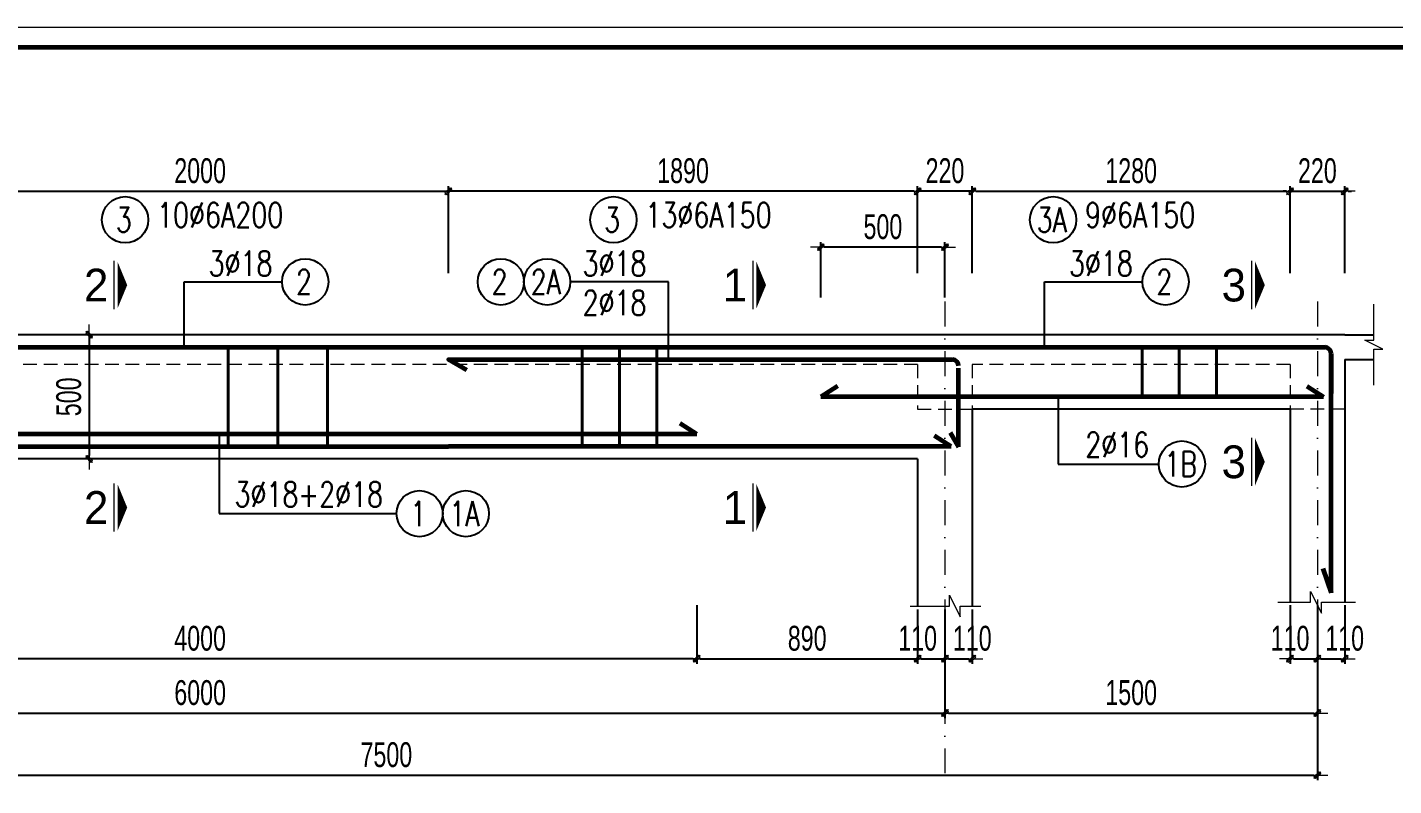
# Model space of a CAD drawing. Header units: millimetres. Extents: x -295047 to 263296, y -724756 to -308748.
# Drawn here: x -13471 to -7968, y -347660 to -344605 of the extents above; entities that cross this region are included whole.
import ezdxf
from ezdxf.enums import TextEntityAlignment as Align

# ---------------------------------------------------------------- set-up
doc = ezdxf.new("R2010")
doc.units = ezdxf.units.MM
doc.header["$MEASUREMENT"] = 0
doc.header["$PDMODE"] = 32
doc.linetypes.add('DASHDOT', pattern=[1, 0.5, -0.25, 0, -0.25])
doc.linetypes.add('HIDDEN', pattern=[0.375, 0.25, -0.125])
doc.layers.get('Defpoints').update_dxf_attribs({"color": 1})
for name, color, linetype, lineweight in [('Khungten_LCDI', 7, 'Continuous', 5), ('LC Dim', 8, 'Continuous', 18), ('LC Khac', 4, 'Continuous', 9), ('LC MANH DUT', 35, 'HIDDEN', 5), ('LC Net dam2', 6, 'Continuous', 40), ('LC Net dam3', 1, 'Continuous', 60), ('LC Net manh', 219, 'Continuous', 5), ('LC Net thay', 7, 'Continuous', 25), ('LC Net truc', 79, 'DASHDOT', 13), ('LC Text1', 3, 'Continuous', 20), ('LC Text2', 7, 'Continuous', 25), ('MANH', 147, 'Continuous', 13)]:
    doc.layers.add(name, color=color, linetype=linetype, lineweight=lineweight)
doc.styles.add('HOATBIF', font='hoatbif.shx', dxfattribs={"width": 0.7})
doc.styles.add('Khungten', font='VHAVAN.TTF', dxfattribs={"width": 0.9, "height": 5000})
doc.styles.add('LC 1', font='VHAVANB.TTF')
doc.styles.add('LC 3', font='vnsimli.shx', dxfattribs={"width": 0.75})
doc.styles.add('Title', font='VHBLACK.TTF', dxfattribs={"width": 0.8})
doc.dimstyles.new('1-100(1-40)', dxfattribs={"dimscale": 40, "dimtxt": 2.5, "dimasz": 0.35, "dimexe": 0.5, "dimexo": 0, "dimgap": 0.8, "dimtad": 1, "dimdec": 0, "dimzin": 0, "dimdsep": 46, "dimtxsty": 'HOATBIF', "dimblk1": 'DOT', "dimblk2": 'DOT', "dimsah": 1, "dimcen": -1, "dimdle": 1, "dimclrd": 256, "dimclre": 256, "dimclrt": 4, "dimadec": 3, "dimazin": 2, "dimtfac": 0.333333, "dimtdec": 0, "dimtix": 1, "dimtmove": 2, "dimatfit": 3, "dimldrblk": 'DOT', "dimfxl": 1, "dimtvp": 0.833333, "dimtolj": 1, "dimtzin": 0, "dimarcsym": 0})

# ---------------------------------------------------------------- blocks, each defined once
blk = doc.blocks.new('lcdi KC')
at = {"layer": 'Defpoints', "lineweight": 0}
blk.add_lwpolyline([(-1200, -14850), (-1200, 14850), (40800, 14850), (40800, -14850)], close=True, dxfattribs=at)
at = {"layer": 'Khungten_LCDI', "color": 5, "lineweight": 60}
blk.add_lwpolyline([(0, -14650), (0, 14650), (40600, 14650), (40600, -14650)], close=True, dxfattribs=at)
at = {"color": 7, "style": 'Khungten', "width": 0.8}
for tag, p in [('REVISION', (39499, -10746)), ('NGAYHT', (39546, -11609))]:
    blk.add_attdef(tag, text='', height=200, dxfattribs=at).set_placement(p, align=Align.CENTER)
at = {"layer": 'LC Text1', "style": 'Title', "width": 1.485915}
for tag, p, p2 in [('TENBANVE1', (36913, -8886), (40339, -8886)), ('TENBANVE2', (36913, -9562), (40339, -9562))]:
    blk.add_attdef(tag, text='', height=250, dxfattribs=at).set_placement(p, p2, align=Align.FIT)
at = {"layer": 'LC Text1', "style": 'Title', "width": 0.7}
blk.add_attdef('SOBANVE', text='', height=250, dxfattribs=at).set_placement((39562, -13896), align=Align.CENTER)
blk = doc.blocks.new('DOT')
at = {"layer": 'LC Dim'}
blk.add_line((-3, 0), (3, 0), dxfattribs=at)
at = {"layer": 'LC Dim', "color": 4}
blk.add_line((-1, -1), (1, 1), dxfattribs=at)
blk.add_lwpolyline([(0.5, 1), (-1, -0.5), (-0.5, -1), (1, 0.5)], close=True, dxfattribs=at)
blk = doc.blocks.new('*D361')
at = {"layer": 'Defpoints', "color": 0, "ltscale": 2, "transparency": 16777216}
for p in [(-14775.2, -346933.2), (-10775.2, -346933.2), (-14775.2, -347149)]:
    blk.add_point(p, dxfattribs=at)
at = {"layer": 'LC Dim', "lineweight": -2, "ltscale": 2, "transparency": 16777216}
for p, q in [((-14775.2, -346933.2), (-14775.2, -347169)), ((-10775.2, -346933.2), (-10775.2, -347169)), ((-10789.2, -347149), (-14761.2, -347149))]:
    blk.add_line(p, q, dxfattribs=at)
at = {"layer": 'LC Dim', "lineweight": -2, "ltscale": 2, "transparency": 16777216, "xscale": 14, "yscale": 14, "zscale": 14, "rotation": 180}
blk.add_blockref('DOT', (-14775.2, -347149), dxfattribs=at)
at = {"layer": 'LC Dim', "lineweight": -2, "ltscale": 2, "transparency": 16777216, "xscale": 14, "yscale": 14, "zscale": 14}
blk.add_blockref('DOT', (-10775.2, -347149), dxfattribs=at)
at = {"layer": 'LC Dim', "color": 4, "ltscale": 2, "transparency": 16777216, "insert": (-12775.2, -347067), "char_height": 100, "attachment_point": 5, "style": 'HOATBIF'}
blk.add_mtext('\\A1;4000', dxfattribs=at)
blk = doc.blocks.new('_Dot')
at = {"color": 0, "linetype": 'ByBlock', "lineweight": -2}
blk.add_line((-0.5, 0), (-1, 0), dxfattribs=at)
at = {"color": 0, "linetype": 'ByBlock', "const_width": 0.5}
blk.add_lwpolyline([(-0.25, 0, 1), (0.25, 0, 1)], format="xyb", close=True, dxfattribs=at)
blk = doc.blocks.new('*D363')
at = {"layer": 'Defpoints', "color": 0, "ltscale": 2, "transparency": 16777216}
for p in [(-12965.9, -345843.9), (-13222.3, -346343.9), (-12965.9, -346343.9)]:
    blk.add_point(p, dxfattribs=at)
at = {"layer": 'LC Dim', "lineweight": -2, "ltscale": 2, "transparency": 16777216}
for p, q in [((-12965.9, -345843.9), (-13242.3, -345843.9)), ((-13222.3, -345857.9), (-13222.3, -346329.9)), ((-12965.9, -346343.9), (-13242.3, -346343.9))]:
    blk.add_line(p, q, dxfattribs=at)
at = {"layer": 'LC Dim', "lineweight": -2, "ltscale": 2, "transparency": 16777216, "xscale": 14, "yscale": 14, "zscale": 14}
for p, rotation in [((-13222.3, -345843.9), 90), ((-13222.3, -346343.9), 270)]:
    blk.add_blockref('DOT', p, dxfattribs=dict(at, rotation=rotation))
at = {"layer": 'LC Dim', "color": 4, "ltscale": 2, "transparency": 16777216, "insert": (-13304.3, -346093.9), "char_height": 100, "attachment_point": 5, "rotation": 90, "style": 'HOATBIF'}
blk.add_mtext('\\A1;500', dxfattribs=at)
blk = doc.blocks.new('*D365')
at = {"layer": 'Defpoints', "color": 0, "ltscale": 2, "transparency": 16777216}
for p in [(-11775.2, -345265.4), (-13775.2, -345595.7), (-11775.2, -345595.7)]:
    blk.add_point(p, dxfattribs=at)
at = {"layer": 'LC Dim', "lineweight": -2, "ltscale": 2, "transparency": 16777216}
for p, q in [((-13775.2, -345595.7), (-13775.2, -345245.4)), ((-13761.2, -345265.4), (-11789.2, -345265.4)), ((-11775.2, -345595.7), (-11775.2, -345245.4))]:
    blk.add_line(p, q, dxfattribs=at)
at = {"layer": 'LC Dim', "lineweight": -2, "ltscale": 2, "transparency": 16777216, "xscale": 14, "yscale": 14, "zscale": 14, "rotation": 180}
blk.add_blockref('DOT', (-13775.2, -345265.4), dxfattribs=at)
at = {"layer": 'LC Dim', "lineweight": -2, "ltscale": 2, "transparency": 16777216, "xscale": 14, "yscale": 14, "zscale": 14}
blk.add_blockref('DOT', (-11775.2, -345265.4), dxfattribs=at)
at = {"layer": 'LC Dim', "color": 4, "ltscale": 2, "transparency": 16777216, "insert": (-12775.2, -345183.4), "char_height": 100, "attachment_point": 5, "style": 'HOATBIF'}
blk.add_mtext('\\A1;2000', dxfattribs=at)
blk = doc.blocks.new('*D334')
at = {"layer": 'Defpoints', "color": 0, "ltscale": 2, "transparency": 16777216}
for p in [(-9885.2, -346951), (-9775.2, -346951), (-9775.2, -347149)]:
    blk.add_point(p, dxfattribs=at)
at = {"layer": 'LC Dim', "lineweight": -2, "ltscale": 2, "transparency": 16777216}
for p, q in [((-9885.2, -346951), (-9885.2, -347169)), ((-9775.2, -346951), (-9775.2, -347169)), ((-9871.2, -347149), (-9789.2, -347149))]:
    blk.add_line(p, q, dxfattribs=at)
at = {"layer": 'LC Dim', "lineweight": -2, "ltscale": 2, "transparency": 16777216, "xscale": 14, "yscale": 14, "zscale": 14, "rotation": 180}
blk.add_blockref('DOT', (-9885.2, -347149), dxfattribs=at)
at = {"layer": 'LC Dim', "lineweight": -2, "ltscale": 2, "transparency": 16777216, "xscale": 14, "yscale": 14, "zscale": 14}
blk.add_blockref('DOT', (-9775.2, -347149), dxfattribs=at)
at = {"layer": 'LC Dim', "color": 4, "ltscale": 2, "transparency": 16777216, "insert": (-9885.2, -347067), "char_height": 100, "attachment_point": 5, "style": 'HOATBIF'}
blk.add_mtext('\\A1;110', dxfattribs=at)
blk = doc.blocks.new('*D335')
at = {"layer": 'Defpoints', "color": 0, "ltscale": 2, "transparency": 16777216}
for p in [(-9775.2, -346951), (-9665.2, -346951), (-9665.2, -347149)]:
    blk.add_point(p, dxfattribs=at)
at = {"layer": 'LC Dim', "lineweight": -2, "ltscale": 2, "transparency": 16777216}
for p, q in [((-9775.2, -346951), (-9775.2, -347169)), ((-9665.2, -346951), (-9665.2, -347169)), ((-9761.2, -347149), (-9679.2, -347149))]:
    blk.add_line(p, q, dxfattribs=at)
at = {"layer": 'LC Dim', "lineweight": -2, "ltscale": 2, "transparency": 16777216, "xscale": 14, "yscale": 14, "zscale": 14, "rotation": 180}
blk.add_blockref('DOT', (-9775.2, -347149), dxfattribs=at)
at = {"layer": 'LC Dim', "lineweight": -2, "ltscale": 2, "transparency": 16777216, "xscale": 14, "yscale": 14, "zscale": 14}
blk.add_blockref('DOT', (-9665.2, -347149), dxfattribs=at)
at = {"layer": 'LC Dim', "color": 4, "ltscale": 2, "transparency": 16777216, "insert": (-9665.2, -347067), "char_height": 100, "attachment_point": 5, "style": 'HOATBIF'}
blk.add_mtext('\\A1;110', dxfattribs=at)
blk = doc.blocks.new('*D338')
at = {"layer": 'Defpoints', "color": 0, "ltscale": 2, "transparency": 16777216}
for p in [(-9775.2, -346951), (-8275.2, -346951), (-8275.2, -347367.9)]:
    blk.add_point(p, dxfattribs=at)
at = {"layer": 'LC Dim', "lineweight": -2, "ltscale": 2, "transparency": 16777216}
for p, q in [((-9775.2, -346951), (-9775.2, -347387.9)), ((-8275.2, -346951), (-8275.2, -347387.9)), ((-9761.2, -347367.9), (-8289.2, -347367.9))]:
    blk.add_line(p, q, dxfattribs=at)
at = {"layer": 'LC Dim', "lineweight": -2, "ltscale": 2, "transparency": 16777216, "xscale": 14, "yscale": 14, "zscale": 14, "rotation": 180}
blk.add_blockref('DOT', (-9775.2, -347367.9), dxfattribs=at)
at = {"layer": 'LC Dim', "lineweight": -2, "ltscale": 2, "transparency": 16777216, "xscale": 14, "yscale": 14, "zscale": 14}
blk.add_blockref('DOT', (-8275.2, -347367.9), dxfattribs=at)
at = {"layer": 'LC Dim', "color": 4, "ltscale": 2, "transparency": 16777216, "insert": (-9025.2, -347285.9), "char_height": 100, "attachment_point": 5, "style": 'HOATBIF'}
blk.add_mtext('\\A1;1500', dxfattribs=at)
blk = doc.blocks.new('*D339')
at = {"layer": 'Defpoints', "color": 0, "ltscale": 2, "transparency": 16777216}
for p in [(-8385.2, -346933.2), (-8275.2, -346933.2), (-8275.2, -347149)]:
    blk.add_point(p, dxfattribs=at)
at = {"layer": 'LC Dim', "lineweight": -2, "ltscale": 2, "transparency": 16777216}
for p, q in [((-8385.2, -346933.2), (-8385.2, -347169)), ((-8275.2, -346933.2), (-8275.2, -347169)), ((-8371.2, -347149), (-8289.2, -347149))]:
    blk.add_line(p, q, dxfattribs=at)
at = {"layer": 'LC Dim', "lineweight": -2, "ltscale": 2, "transparency": 16777216, "xscale": 14, "yscale": 14, "zscale": 14, "rotation": 180}
blk.add_blockref('DOT', (-8385.2, -347149), dxfattribs=at)
at = {"layer": 'LC Dim', "lineweight": -2, "ltscale": 2, "transparency": 16777216, "xscale": 14, "yscale": 14, "zscale": 14}
blk.add_blockref('DOT', (-8275.2, -347149), dxfattribs=at)
at = {"layer": 'LC Dim', "color": 4, "ltscale": 2, "transparency": 16777216, "insert": (-8385.2, -347067), "char_height": 100, "attachment_point": 5, "style": 'HOATBIF'}
blk.add_mtext('\\A1;110', dxfattribs=at)
blk = doc.blocks.new('*D340')
at = {"layer": 'Defpoints', "color": 0, "ltscale": 2, "transparency": 16777216}
for p in [(-8275.2, -346933.2), (-8165.2, -346933.2), (-8165.2, -347149)]:
    blk.add_point(p, dxfattribs=at)
at = {"layer": 'LC Dim', "lineweight": -2, "ltscale": 2, "transparency": 16777216}
for p, q in [((-8275.2, -346933.2), (-8275.2, -347169)), ((-8165.2, -346933.2), (-8165.2, -347169)), ((-8261.2, -347149), (-8179.2, -347149))]:
    blk.add_line(p, q, dxfattribs=at)
at = {"layer": 'LC Dim', "lineweight": -2, "ltscale": 2, "transparency": 16777216, "xscale": 14, "yscale": 14, "zscale": 14, "rotation": 180}
blk.add_blockref('DOT', (-8275.2, -347149), dxfattribs=at)
at = {"layer": 'LC Dim', "lineweight": -2, "ltscale": 2, "transparency": 16777216, "xscale": 14, "yscale": 14, "zscale": 14}
blk.add_blockref('DOT', (-8165.2, -347149), dxfattribs=at)
at = {"layer": 'LC Dim', "color": 4, "ltscale": 2, "transparency": 16777216, "insert": (-8165.2, -347067), "char_height": 100, "attachment_point": 5, "style": 'HOATBIF'}
blk.add_mtext('\\A1;110', dxfattribs=at)
blk = doc.blocks.new('*D341')
at = {"layer": 'Defpoints', "color": 0, "ltscale": 2, "transparency": 16777216}
for p in [(-15775.2, -346953.4), (-9775.2, -346953.4), (-9775.2, -347367.9)]:
    blk.add_point(p, dxfattribs=at)
at = {"layer": 'LC Dim', "lineweight": -2, "ltscale": 2, "transparency": 16777216}
for p, q in [((-15775.2, -346953.4), (-15775.2, -347387.9)), ((-9775.2, -346953.4), (-9775.2, -347387.9)), ((-15761.2, -347367.9), (-9789.2, -347367.9))]:
    blk.add_line(p, q, dxfattribs=at)
at = {"layer": 'LC Dim', "lineweight": -2, "ltscale": 2, "transparency": 16777216, "xscale": 14, "yscale": 14, "zscale": 14, "rotation": 180}
blk.add_blockref('DOT', (-15775.2, -347367.9), dxfattribs=at)
at = {"layer": 'LC Dim', "lineweight": -2, "ltscale": 2, "transparency": 16777216, "xscale": 14, "yscale": 14, "zscale": 14}
blk.add_blockref('DOT', (-9775.2, -347367.9), dxfattribs=at)
at = {"layer": 'LC Dim', "color": 4, "ltscale": 2, "transparency": 16777216, "insert": (-12775.2, -347285.9), "char_height": 100, "attachment_point": 5, "style": 'HOATBIF'}
blk.add_mtext('\\A1;6000', dxfattribs=at)
blk = doc.blocks.new('*D342')
at = {"layer": 'Defpoints', "color": 0, "ltscale": 2, "transparency": 16777216}
for p in [(-15775.2, -346953.4), (-8275.2, -346953.4), (-8275.2, -347617.9)]:
    blk.add_point(p, dxfattribs=at)
at = {"layer": 'LC Dim', "lineweight": -2, "ltscale": 2, "transparency": 16777216}
for p, q in [((-15775.2, -346953.4), (-15775.2, -347637.9)), ((-8275.2, -346953.4), (-8275.2, -347637.9)), ((-15761.2, -347617.9), (-8289.2, -347617.9))]:
    blk.add_line(p, q, dxfattribs=at)
at = {"layer": 'LC Dim', "lineweight": -2, "ltscale": 2, "transparency": 16777216, "xscale": 14, "yscale": 14, "zscale": 14, "rotation": 180}
blk.add_blockref('DOT', (-15775.2, -347617.9), dxfattribs=at)
at = {"layer": 'LC Dim', "lineweight": -2, "ltscale": 2, "transparency": 16777216, "xscale": 14, "yscale": 14, "zscale": 14}
blk.add_blockref('DOT', (-8275.2, -347617.9), dxfattribs=at)
at = {"layer": 'LC Dim', "color": 4, "ltscale": 2, "transparency": 16777216, "insert": (-12025.2, -347535.9), "char_height": 100, "attachment_point": 5, "style": 'HOATBIF'}
blk.add_mtext('\\A1;7500', dxfattribs=at)
blk = doc.blocks.new('*D345')
at = {"layer": 'Defpoints', "color": 0, "ltscale": 2, "transparency": 16777216}
for p in [(-9885.2, -345265.4), (-9885.2, -345595.7), (-9665.2, -345595.7)]:
    blk.add_point(p, dxfattribs=at)
at = {"layer": 'LC Dim', "lineweight": -2, "ltscale": 2, "transparency": 16777216}
for p, q in [((-9899.2, -345265.4), (-9913.2, -345265.4)), ((-9885.2, -345595.7), (-9885.2, -345245.4)), ((-9665.2, -345265.4), (-9885.2, -345265.4)), ((-9665.2, -345595.7), (-9665.2, -345245.4)), ((-9651.2, -345265.4), (-9637.2, -345265.4))]:
    blk.add_line(p, q, dxfattribs=at)
at = {"layer": 'LC Dim', "lineweight": -2, "ltscale": 2, "transparency": 16777216, "xscale": 14, "yscale": 14, "zscale": 14}
blk.add_blockref('DOT', (-9885.2, -345265.4), dxfattribs=at)
at = {"layer": 'LC Dim', "lineweight": -2, "ltscale": 2, "transparency": 16777216, "xscale": 14, "yscale": 14, "zscale": 14, "rotation": 180}
blk.add_blockref('DOT', (-9665.2, -345265.4), dxfattribs=at)
at = {"layer": 'LC Dim', "color": 4, "ltscale": 2, "transparency": 16777216, "insert": (-9775.2, -345183.4), "char_height": 100, "attachment_point": 5, "style": 'HOATBIF'}
blk.add_mtext('\\A1;220', dxfattribs=at)
blk = doc.blocks.new('*D346')
at = {"layer": 'Defpoints', "color": 0, "ltscale": 2, "transparency": 16777216}
for p in [(-11775.2, -345265.4), (-11775.2, -345595.7), (-9885.2, -345595.7)]:
    blk.add_point(p, dxfattribs=at)
at = {"layer": 'LC Dim', "lineweight": -2, "ltscale": 2, "transparency": 16777216}
for p, q in [((-11775.2, -345595.7), (-11775.2, -345245.4)), ((-9899.2, -345265.4), (-11761.2, -345265.4)), ((-9885.2, -345595.7), (-9885.2, -345245.4))]:
    blk.add_line(p, q, dxfattribs=at)
at = {"layer": 'LC Dim', "lineweight": -2, "ltscale": 2, "transparency": 16777216, "xscale": 14, "yscale": 14, "zscale": 14, "rotation": 180}
blk.add_blockref('DOT', (-11775.2, -345265.4), dxfattribs=at)
at = {"layer": 'LC Dim', "lineweight": -2, "ltscale": 2, "transparency": 16777216, "xscale": 14, "yscale": 14, "zscale": 14}
blk.add_blockref('DOT', (-9885.2, -345265.4), dxfattribs=at)
at = {"layer": 'LC Dim', "color": 4, "ltscale": 2, "transparency": 16777216, "insert": (-10830.2, -345183.4), "char_height": 100, "attachment_point": 5, "style": 'HOATBIF'}
blk.add_mtext('\\A1;1890', dxfattribs=at)
blk = doc.blocks.new('*D347')
at = {"layer": 'Defpoints', "color": 0, "ltscale": 2, "transparency": 16777216}
for p in [(-8385.2, -345265.4), (-9665.2, -345595.7), (-8385.2, -345595.7)]:
    blk.add_point(p, dxfattribs=at)
at = {"layer": 'LC Dim', "lineweight": -2, "ltscale": 2, "transparency": 16777216}
for p, q in [((-9665.2, -345595.7), (-9665.2, -345245.4)), ((-9651.2, -345265.4), (-8399.2, -345265.4)), ((-8385.2, -345595.7), (-8385.2, -345245.4))]:
    blk.add_line(p, q, dxfattribs=at)
at = {"layer": 'LC Dim', "lineweight": -2, "ltscale": 2, "transparency": 16777216, "xscale": 14, "yscale": 14, "zscale": 14, "rotation": 180}
blk.add_blockref('DOT', (-9665.2, -345265.4), dxfattribs=at)
at = {"layer": 'LC Dim', "lineweight": -2, "ltscale": 2, "transparency": 16777216, "xscale": 14, "yscale": 14, "zscale": 14}
blk.add_blockref('DOT', (-8385.2, -345265.4), dxfattribs=at)
at = {"layer": 'LC Dim', "color": 4, "ltscale": 2, "transparency": 16777216, "insert": (-9025.2, -345183.4), "char_height": 100, "attachment_point": 5, "style": 'HOATBIF'}
blk.add_mtext('\\A1;1280', dxfattribs=at)
blk = doc.blocks.new('*D348')
at = {"layer": 'Defpoints', "color": 0, "ltscale": 2, "transparency": 16777216}
for p in [(-8165.2, -345265.4), (-8385.2, -345595.7), (-8165.2, -345595.7)]:
    blk.add_point(p, dxfattribs=at)
at = {"layer": 'LC Dim', "lineweight": -2, "ltscale": 2, "transparency": 16777216}
for p, q in [((-8399.2, -345265.4), (-8413.2, -345265.4)), ((-8385.2, -345595.7), (-8385.2, -345245.4)), ((-8385.2, -345265.4), (-8165.2, -345265.4)), ((-8165.2, -345595.7), (-8165.2, -345245.4)), ((-8151.2, -345265.4), (-8137.2, -345265.4))]:
    blk.add_line(p, q, dxfattribs=at)
at = {"layer": 'LC Dim', "lineweight": -2, "ltscale": 2, "transparency": 16777216, "xscale": 14, "yscale": 14, "zscale": 14}
blk.add_blockref('DOT', (-8385.2, -345265.4), dxfattribs=at)
at = {"layer": 'LC Dim', "lineweight": -2, "ltscale": 2, "transparency": 16777216, "xscale": 14, "yscale": 14, "zscale": 14, "rotation": 180}
blk.add_blockref('DOT', (-8165.2, -345265.4), dxfattribs=at)
at = {"layer": 'LC Dim', "color": 4, "ltscale": 2, "transparency": 16777216, "insert": (-8275.2, -345183.4), "char_height": 100, "attachment_point": 5, "style": 'HOATBIF'}
blk.add_mtext('\\A1;220', dxfattribs=at)
blk = doc.blocks.new('*D349')
at = {"layer": 'Defpoints', "color": 0, "ltscale": 2, "transparency": 16777216}
for p in [(-10275.2, -345490.8), (-10275.2, -345694.2), (-9775.2, -345694.2)]:
    blk.add_point(p, dxfattribs=at)
at = {"layer": 'LC Dim', "lineweight": -2, "ltscale": 2, "transparency": 16777216}
for p, q in [((-10275.2, -345694.2), (-10275.2, -345470.8)), ((-9789.2, -345490.8), (-10261.2, -345490.8)), ((-9775.2, -345694.2), (-9775.2, -345470.8))]:
    blk.add_line(p, q, dxfattribs=at)
at = {"layer": 'LC Dim', "lineweight": -2, "ltscale": 2, "transparency": 16777216, "xscale": 14, "yscale": 14, "zscale": 14, "rotation": 180}
blk.add_blockref('DOT', (-10275.2, -345490.8), dxfattribs=at)
at = {"layer": 'LC Dim', "lineweight": -2, "ltscale": 2, "transparency": 16777216, "xscale": 14, "yscale": 14, "zscale": 14}
blk.add_blockref('DOT', (-9775.2, -345490.8), dxfattribs=at)
at = {"layer": 'LC Dim', "color": 4, "ltscale": 2, "transparency": 16777216, "insert": (-10025.2, -345408.8), "char_height": 100, "attachment_point": 5, "style": 'HOATBIF'}
blk.add_mtext('\\A1;500', dxfattribs=at)
blk = doc.blocks.new('*D282')
at = {"layer": 'Defpoints', "color": 0, "ltscale": 2, "transparency": 16777216}
for p in [(-10775.2, -346933.2), (-9885.2, -346963.7), (-9885.2, -347149)]:
    blk.add_point(p, dxfattribs=at)
at = {"layer": 'LC Dim', "lineweight": -2, "ltscale": 2, "transparency": 16777216}
for p, q in [((-10775.2, -346933.2), (-10775.2, -347169)), ((-9885.2, -346963.7), (-9885.2, -347169)), ((-10761.2, -347149), (-9899.2, -347149))]:
    blk.add_line(p, q, dxfattribs=at)
at = {"layer": 'LC Dim', "lineweight": -2, "ltscale": 2, "transparency": 16777216, "xscale": 14, "yscale": 14, "zscale": 14, "rotation": 180}
blk.add_blockref('DOT', (-10775.2, -347149), dxfattribs=at)
at = {"layer": 'LC Dim', "lineweight": -2, "ltscale": 2, "transparency": 16777216, "xscale": 14, "yscale": 14, "zscale": 14}
blk.add_blockref('DOT', (-9885.2, -347149), dxfattribs=at)
at = {"layer": 'LC Dim', "color": 4, "ltscale": 2, "transparency": 16777216, "insert": (-10330.2, -347067), "char_height": 100, "attachment_point": 5, "style": 'HOATBIF'}
blk.add_mtext('\\A1;890', dxfattribs=at)

msp = doc.modelspace()

# ---------------------------------------------------------------- linework, layer by layer
at = {"layer": 'LC Khac', "color": 1, "ltscale": 2}
for p, q in [((-13122.6, -345546.5), (-13122.6, -345740.7)), ((-10549.5, -345546.5), (-10549.5, -345740.7)), ((-8540.5, -345546.5), (-8540.5, -345740.7)), ((-8540.5, -346258.5), (-8540.5, -346452.6)), ((-13122.6, -346442.6), (-13122.6, -346636.7)), ((-10549.5, -346442.6), (-10549.5, -346636.7))]:
    msp.add_line(p, q, dxfattribs=at)
for points in [[(-13069, -345643.6, 0, 188.6, 0), (-13108, -345643.6, 110, 110, 0)], [(-10495.9, -345643.6, 0, 188.6, 0), (-10534.9, -345643.6, 110, 110, 0)], [(-8486.9, -345643.6, 0, 188.6, 0), (-8525.9, -345643.6, 110, 110, 0)], [(-8486.9, -346355.6, 0, 188.6, 0), (-8525.9, -346355.6, 110, 110, 0)], [(-13069, -346539.7, 0, 188.6, 0), (-13108, -346539.7, 110, 110, 0)], [(-10495.9, -346539.7, 0, 188.6, 0), (-10534.9, -346539.7, 110, 110, 0)]]:
    msp.add_lwpolyline(points, format="xyseb", dxfattribs=at)
at = {"layer": 'LC MANH DUT', "ltscale": 220}
for p, q in [((-9885.2, -345963.9), (-15665.2, -345963.9)), ((-9885.2, -345963.9), (-9885.2, -346143.9)), ((-8385.2, -345963.9), (-9665.2, -345963.9)), ((-9665.2, -345963.9), (-9665.2, -346143.9)), ((-8385.2, -345963.9), (-8385.2, -346143.9)), ((-9885.2, -346143.9), (-9665.2, -346143.9)), ((-8165.2, -346143.9), (-8385.2, -346143.9))]:
    msp.add_line(p, q, dxfattribs=at)
at = {"layer": 'LC Net dam2'}
for p, q in [((-12661.7, -345893.9), (-12661.7, -346293.9)), ((-12461.7, -345893.9), (-12461.7, -346293.9)), ((-12261.7, -345893.9), (-12261.7, -346293.9)), ((-11236.3, -345893.9), (-11236.3, -346293.9)), ((-11086.3, -345893.9), (-11086.3, -346293.9)), ((-10936.3, -345893.9), (-10936.3, -346293.9)), ((-8981.3, -345893.9), (-8981.3, -346093.9)), ((-8831.3, -345893.9), (-8831.3, -346093.9)), ((-8681.3, -345893.9), (-8681.3, -346093.9))]:
    msp.add_line(p, q, dxfattribs=at)
at = {"layer": 'LC Net dam3'}
for p, q in [((-15805.2, -345893.9), (-11625.2, -345893.9)), ((-11625.2, -345893.9), (-8245.2, -345893.9)), ((-8220.2, -345918.9), (-8220.2, -346080.8)), ((-8220.2, -346883.9), (-8220.2, -345918.9)), ((-9720.2, -346295.3), (-9720.2, -345978.9)), ((-8250.6, -346093.9), (-10275.2, -346093.9)), ((-10775.2, -346243.9), (-14775.2, -346243.9)), ((-9753.9, -346236.9), (-9720.2, -346295.3)), ((-9753.9, -346236.9), (-9720.2, -346295.3)), ((-15791.4, -346293.9), (-11775.2, -346293.9)), ((-9750.6, -346293.9), (-11775.2, -346293.9)), ((-8253.9, -346785.5), (-8220.2, -346883.9))]:
    msp.add_line(p, q, dxfattribs=at)
at = {"layer": 'LC Net dam3', "ltscale": 2}
for p, q in [((-10208.6, -346050.7), (-10275.2, -346093.9)), ((-8317.2, -346050.7), (-8250.6, -346093.9)), ((-10775.2, -346243.9), (-10841.8, -346200.7)), ((-9750.6, -346293.9), (-9817.2, -346250.7))]:
    msp.add_line(p, q, dxfattribs=at)
at = {"layer": 'LC Net dam3'}
msp.add_lwpolyline([(-11701.5, -345986.5), (-11775.2, -345943.9), (-9745.2, -345943.9)], dxfattribs=at)
for centre in [(-8245.2, -345918.9), (-9745.2, -345968.9)]:
    msp.add_arc(centre, 25, 0, 90, dxfattribs=at)
at = {"layer": 'LC Net manh'}
for points in [[(-9915.9, -346936.6), (-9757.5, -346936.6), (-9757.5, -346892.6), (-9713.5, -346980.6), (-9713.5, -346936.6), (-9630.3, -346936.6)], [(-8434.9, -346921.4), (-8303, -346921.4), (-8303, -346877.4), (-8259, -346965.4), (-8259, -346921.4), (-8121.2, -346921.4)]]:
    msp.add_lwpolyline(points, dxfattribs=at)
at = {"layer": 'LC Net thay', "ltscale": 200}
for p, q in [((-8165.2, -345843.9), (-15885.2, -345843.9)), ((-8165.2, -345843.9), (-8047.5, -345843.9, -23.7)), ((-8165.2, -345943.9), (-8165.2, -346921.4)), ((-8165.2, -345943.9), (-8047.5, -345943.9, -23.7)), ((-9665.2, -346143.9), (-9665.2, -346936.6)), ((-8385.2, -346143.9), (-9665.2, -346143.9)), ((-8385.2, -346143.9), (-8385.2, -346921.4)), ((-9885.2, -346343.9), (-15665.2, -346343.9)), ((-9885.2, -346343.9), (-9885.2, -346936.6))]:
    msp.add_line(p, q, dxfattribs=at)
at = {"layer": 'LC Net truc', "ltscale": 200}
for p, q in [((-9775.2, -345710.2), (-9775.2, -347610.4)), ((-8275.2, -345710.2), (-8275.2, -347610.4))]:
    msp.add_line(p, q, dxfattribs=at)
at = {"layer": 'LC Text2', "linetype": 'ByBlock'}
for centre in [(-13077.5, -345380.5), (-11110.6, -345380.5), (-9339.8, -345380.5), (-12351.8, -345630.8), (-8886.4, -345630.8), (-8820.7, -346364.4), (-11891.1, -346564.4), (-11705, -346564.4)]:
    msp.add_circle(centre, 93.1, dxfattribs=at)
at = {"layer": 'LC Text2', "ltscale": 100}
for centre in [(-11563.9, -345630.8), (-11377.8, -345630.8)]:
    msp.add_circle(centre, 93.1, dxfattribs=at)
at = {"layer": 'MANH', "ltscale": 2, "elevation": -23.7}
msp.add_lwpolyline([(-8047.5, -346046.5), (-8047.5, -345901.8), (-8011.4, -345901.8), (-8083.7, -345865.7), (-8047.5, -345865.7), (-8047.5, -345721)], dxfattribs=at)

# ---------------------------------------------------------------- block references
at = {"layer": 'LC Net thay', "xscale": 0.3999999999995694, "yscale": 0.3999999999995694, "zscale": 0.3999999999995694}
msp.add_blockref('lcdi KC', (-17624.2, -350545.3), dxfattribs=at)

# ---------------------------------------------------------------- texts
at = {"ltscale": 2, "style": 'LC 1'}
for tag, p in [('2', (-13194, -345643.6)), ('1', (-10620.9, -345643.6)), ('3', (-8612, -345643.6)), ('3', (-8612, -346355.6)), ('2', (-13194, -346539.7)), ('1', (-10620.9, -346539.7))]:
    msp.add_attdef(tag, text='A', height=132, dxfattribs=at).set_placement(p, align=Align.MIDDLE_CENTER)
at = {"layer": 'LC Text2', "linetype": 'ByBlock', "style": 'LC 3', "width": 0.75}
for s, p in [('3', (-13082.7, -345380.5)), ('3', (-11115.8, -345380.5)), ('3A', (-9345, -345380.5)), ('2', (-12357, -345630.8)), ('2', (-11569.2, -345630.8)), ('2A', (-11383, -345630.8)), ('2', (-8891.7, -345630.8)), ('1B', (-8825.9, -346364.4)), ('1', (-11896.3, -346564.4)), ('1A', (-11710.2, -346564.4))]:
    msp.add_text(s, height=100, dxfattribs=at).set_placement(p, align=Align.MIDDLE_CENTER)
for s, p in [('10%%C6A200', (-12948.5, -345411.3)), ('13%%C6A150', (-10981.5, -345411.3)), ('9%%C6A150', (-9210.8, -345411.3)), ('3%%C18', (-12741.2, -345606.8)), ('3%%C18', (-11234.8, -345606.8)), ('3%%C18', (-9275.8, -345606.8)), ('2%%C18', (-11234.8, -345764.9)), ('2%%C16', (-9210.1, -346336.4)), ('3%%C18+2%%C18', (-12636.6, -346536.4))]:
    msp.add_text(s, height=100, dxfattribs=at).set_placement(p)

# ---------------------------------------------------------------- dimensions: what is measured, and where the dimension line sits
at = {"layer": 'LC Dim', "ltscale": 2}
for base, p1, p2, picture, middle in [((-11775.2, -345265.4), (-13775.2, -345595.7), (-11775.2, -345595.7), '*D365', (-12775.2, -345183.4)), ((-8385.2, -345265.4), (-9665.2, -345595.7), (-8385.2, -345595.7), '*D347', (-9025.2, -345183.4)), ((-8165.2, -345265.4), (-8385.2, -345595.7), (-8165.2, -345595.7), '*D348', (-8275.2, -345183.4)), ((-10275.2, -345490.8), (-9775.2, -345694.2), (-10275.2, -345694.2), '*D349', (-10025.2, -345408.8)), ((-9775.2, -347367.9), (-15775.2, -346953.4), (-9775.2, -346953.4), '*D341', (-12775.2, -347285.9)), ((-8275.2, -347617.9), (-15775.2, -346953.4), (-8275.2, -346953.4), '*D342', (-12025.2, -347535.9)), ((-14775.2, -347149), (-10775.2, -346933.2), (-14775.2, -346933.2), '*D361', (-12775.2, -347067)), ((-9885.2, -347149), (-10775.2, -346933.2), (-9885.2, -346963.7), '*D282', (-10330.2, -347067)), ((-8275.2, -347367.9), (-9775.2, -346951), (-8275.2, -346951), '*D338', (-9025.2, -347285.9))]:
    dim = msp.add_linear_dim(base=base, p1=p1, p2=p2, dimstyle='1-100(1-40)', dxfattribs=at)
    dim.commit()
    dim.dimension.update_dxf_attribs({"geometry": picture, "text_midpoint": middle})
for base, p1, p2, angle, picture, middle in [((-11775.2, -345265.4), (-9885.2, -345595.7), (-11775.2, -345595.7), 180, '*D346', (-10830.2, -345183.4)), ((-9885.2, -345265.4), (-9665.2, -345595.7), (-9885.2, -345595.7), 180, '*D345', (-9775.2, -345183.4)), ((-13222.3, -346343.9), (-12965.9, -345843.9), (-12965.9, -346343.9), 90, '*D363', (-13304.3, -346093.9))]:
    dim = msp.add_linear_dim(base=base, p1=p1, p2=p2, angle=angle, dimstyle='1-100(1-40)', dxfattribs=at)
    dim.commit()
    dim.dimension.update_dxf_attribs({"geometry": picture, "text_midpoint": middle})
for base, p1, p2, picture, middle in [((-9775.2, -347149), (-9885.2, -346951), (-9775.2, -346951), '*D334', (-9885.2, -347067)), ((-9665.2, -347149), (-9775.2, -346951), (-9665.2, -346951), '*D335', (-9665.2, -347067)), ((-8275.2, -347149), (-8385.2, -346933.2), (-8275.2, -346933.2), '*D339', (-8385.2, -347067)), ((-8165.2, -347149), (-8275.2, -346933.2), (-8165.2, -346933.2), '*D340', (-8165.2, -347067))]:
    dim = msp.add_linear_dim(base=base, p1=p1, p2=p2, dimstyle='1-100(1-40)', dxfattribs=at)
    dim.commit()
    dim.dimension.update_dxf_attribs({"geometry": picture, "text_midpoint": middle, "dimtype": 160})

# ---------------------------------------------------------------- leaders
for points in [[(-12840.2, -345893.9), (-12840.2, -345630.8), (-12444.8, -345630.8)], [(-10889.4, -345893.9), (-10889.4, -345630.8), (-11284.7, -345630.8)], [(-10889.4, -345943.9), (-10889.4, -345630.8), (-11284.7, -345630.8)], [(-9374.9, -345893.9), (-9374.9, -345630.8), (-8979.5, -345630.8)], [(-9318.8, -346093.9), (-9318.8, -346364.4), (-8913.7, -346364.4)], [(-12699, -346243.9), (-12699, -346564.4), (-11984.2, -346564.4)], [(-12699, -346293.9), (-12699, -346564.4), (-11984.2, -346564.4)]]:
    msp.add_leader(points, dimstyle='1-100(1-40)', dxfattribs=at)

doc.saveas('drawing.dxf')
